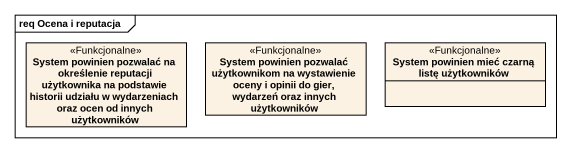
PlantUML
@startuml
mainframe req Ocena i reputacja
hide circle
hide empty members
class "System powinien pozwalać na określenie reputacji użytkownika na podstawie historii udziału w wydarzeniach oraz ocen od innych użytkowników" as System_powinien_pozwalać_na <<Funkcjonalne>>
class "System powinien pozwalać użytkownikom na wystawienie oceny i opinii do gier, wydarzeń oraz innych użytkowników" as System_powinien_pozwalać <<Funkcjonalne>>
class "System powinien mieć czarną listę użytkowników" as System_powinien_mieć_czarną <<Funkcjonalne>>
@enduml
